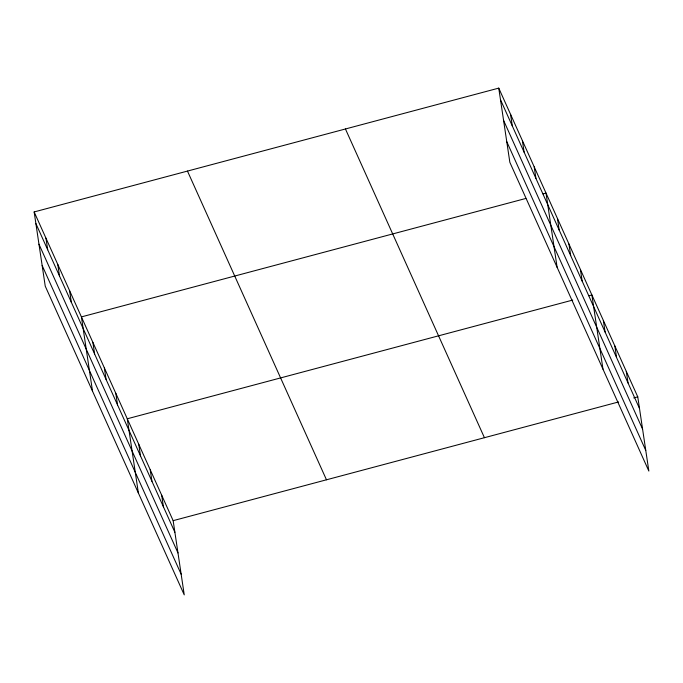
<?xml version="1.0" encoding="UTF-8"?>
<svg xmlns="http://www.w3.org/2000/svg" width="683" height="683" viewBox="0 0 683 683"><rect width="100%" height="100%" fill="white"/><g stroke="black" fill="none" stroke-linecap="round" stroke-linejoin="round"><path stroke-width="1.02" d="M34.15 211.943L173.149 520.659L184.248 594.884L45.24 286.16L34.15 211.943L498.752 88.116L637.76 396.84L648.85 471.057L509.851 162.341L498.752 88.116M525.842 198.454L81.414 316.903L92.504 391.128M542.994 193.887L546.016 193.084L557.106 267.301M572.721 300.068L127.277 418.781L138.376 493.006M588.857 295.765L591.888 294.962L602.978 369.179M173.149 520.659L618.593 401.946M633.722 397.907L637.76 396.84M500.494 99.727L639.493 408.443M503.576 120.387L642.583 429.103M506.76 141.671L645.759 450.396M345.436 128.976L484.435 437.701M187.466 171.074L326.474 479.799M35.883 223.546L174.891 532.27M38.974 244.215L177.973 552.931M42.158 265.499L181.157 574.224M626.285 371.364L628.027 382.975M614.82 345.897L616.553 357.508M603.354 320.429L605.087 332.032M580.422 269.486L582.155 281.097M568.948 244.019L570.689 255.63M557.482 218.551L559.215 230.154M534.2 166.84L535.933 178.451M522.384 140.596L524.117 152.207M510.568 114.36L512.31 125.962M161.683 495.192L163.416 506.803M150.217 469.725L151.95 481.327M138.751 444.249L140.485 455.86M115.811 393.314L117.544 404.925M104.345 367.847L106.078 379.449M92.879 342.371L94.613 353.982M69.598 290.668L71.331 302.27M57.782 264.423L59.515 276.034M45.966 238.179L47.699 249.79"/></g></svg>
